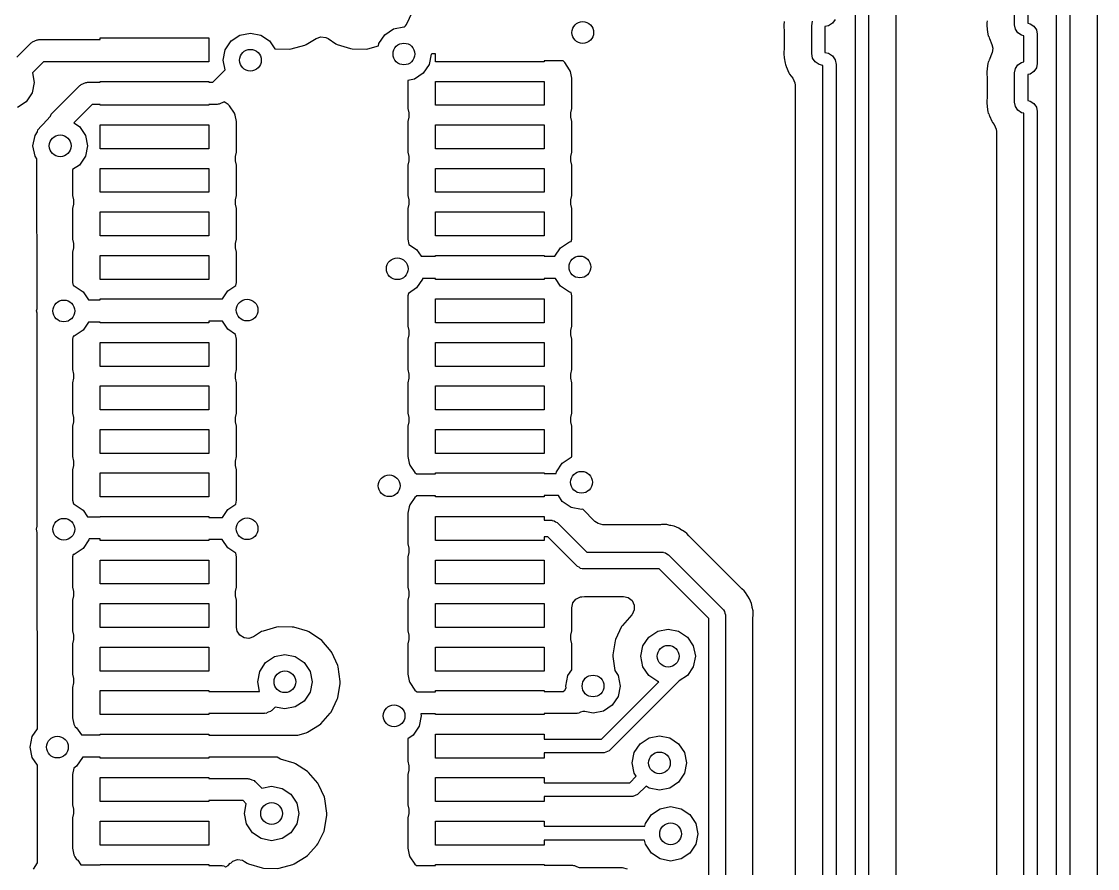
# Model space of a CAD drawing. Extents: x 0 to 4.25, y -4.33 to 0.
# Drawn here: x 0.2264 to 0.6155, y -2.5665 to -2.2601 of the extents above; entities that cross this region are included whole.
import ezdxf

# ---------------------------------------------------------------- set-up
doc = ezdxf.new("R2010")
doc.units = 0
doc.header["$MEASUREMENT"] = 0
doc.layers.add('BLACK', color=7, linetype='CONTINUOUS')

msp = doc.modelspace()

# ---------------------------------------------------------------- linework, layer by layer
at = {"layer": 'BLACK', "linetype": 'CONTINUOUS'}
for p, q in [((0.600745, -2.64173), (0.600745, -2.18119)), ((0.605555, -2.18019), (0.605555, -2.64074)), ((0.615535, -2.63495), (0.615535, -2.18091)), ((0.527949, -2.68333), (0.527949, -2.20643)), ((0.532759, -2.20543), (0.532759, -2.68233)), ((0.54274, -2.67654), (0.54274, -2.20615)), ((0.585567, -2.26126), (0.585567, -2.25065)), ((0.590377, -2.25122), (0.590377, -2.26069)), ((0.365567, -2.2611), (0.367799, -2.2565)), ((0.365258, -2.26156), (0.365567, -2.2611)), ((0.502236, -2.26018), (0.502047, -2.26125)), ((0.502263, -2.26), (0.502236, -2.26018)), ((0.512159, -2.26159), (0.512494, -2.2599)), ((0.519678, -2.2607), (0.518249, -2.26166)), ((0.520633, -2.25927), (0.519678, -2.2607)), ((0.575526, -2.26053), (0.575455, -2.26093)), ((0.575455, -2.26093), (0.575455, -2.2616)), ((0.575586, -2.25983), (0.575526, -2.26053)), ((0.590377, -2.26069), (0.591234, -2.26086)), ((0.591234, -2.26086), (0.592563, -2.26175)), ((0.302174, -2.2671), (0.305367, -2.26496)), ((0.305367, -2.26496), (0.309134, -2.26421)), ((0.309134, -2.26421), (0.3129, -2.26496)), ((0.3129, -2.26496), (0.316094, -2.2671)), ((0.355592, -2.26804), (0.357725, -2.26485)), ((0.357725, -2.26485), (0.360918, -2.26272)), ((0.360918, -2.26272), (0.364685, -2.26197)), ((0.364685, -2.26197), (0.36486, -2.262)), ((0.36486, -2.262), (0.365258, -2.26156)), ((0.502047, -2.26125), (0.502047, -2.26193)), ((0.502047, -2.26193), (0.502117, -2.26233)), ((0.502117, -2.26233), (0.502178, -2.26302)), ((0.502178, -2.26302), (0.502178, -2.27015)), ((0.512159, -2.27159), (0.512159, -2.26159)), ((0.518249, -2.26166), (0.516969, -2.26191)), ((0.516969, -2.26191), (0.516969, -2.27126)), ((0.575455, -2.2616), (0.575655, -2.26274)), ((0.575655, -2.26274), (0.575681, -2.26291)), ((0.575681, -2.26291), (0.575915, -2.26468)), ((0.575915, -2.26468), (0.576047, -2.26518)), ((0.585879, -2.26283), (0.585567, -2.26126)), ((0.586767, -2.26416), (0.585879, -2.26283)), ((0.588097, -2.26505), (0.586767, -2.26416)), ((0.592563, -2.26175), (0.593452, -2.26308)), ((0.593452, -2.26308), (0.593764, -2.26465)), ((0.593764, -2.26465), (0.593764, -2.27526)), ((0.224621, -2.27298), (0.229809, -2.26779)), ((0.229809, -2.26779), (0.230097, -2.26764)), ((0.230097, -2.26764), (0.230287, -2.26738)), ((0.230287, -2.26738), (0.231177, -2.26709)), ((0.231177, -2.26709), (0.232012, -2.26667)), ((0.232012, -2.26667), (0.232331, -2.26672)), ((0.232331, -2.26672), (0.232638, -2.26662)), ((0.232638, -2.26662), (0.254795, -2.26662)), ((0.254795, -2.26662), (0.254795, -2.26595)), ((0.254795, -2.26595), (0.294165, -2.26595)), ((0.294165, -2.26595), (0.294165, -2.27461)), ((0.300041, -2.27029), (0.302174, -2.2671)), ((0.316094, -2.2671), (0.317959, -2.26989)), ((0.323902, -2.26996), (0.328841, -2.26861)), ((0.328841, -2.26861), (0.329349, -2.26839)), ((0.329349, -2.26839), (0.332948, -2.26618)), ((0.332948, -2.26618), (0.334634, -2.26561)), ((0.334634, -2.26561), (0.336401, -2.26583)), ((0.336401, -2.26583), (0.337257, -2.26626)), ((0.337257, -2.26626), (0.339988, -2.26808)), ((0.339988, -2.26808), (0.340488, -2.26832)), ((0.340488, -2.26832), (0.345374, -2.26984)), ((0.351587, -2.26996), (0.355419, -2.26891)), ((0.355419, -2.26891), (0.355592, -2.26804)), ((0.576047, -2.26518), (0.576112, -2.26533)), ((0.576112, -2.26533), (0.576108, -2.26533)), ((0.576108, -2.26533), (0.57619, -2.26549)), ((0.57619, -2.26549), (0.576371, -2.26599)), ((0.576371, -2.26599), (0.576446, -2.26614)), ((0.576446, -2.26614), (0.577369, -2.26837)), ((0.577369, -2.26837), (0.577306, -2.2684)), ((0.577306, -2.2684), (0.577696, -2.26966)), ((0.588954, -2.26522), (0.588097, -2.26505)), ((0.588954, -2.27469), (0.588954, -2.26522)), ((0.299291, -2.27406), (0.300041, -2.27029)), ((0.317959, -2.26989), (0.318235, -2.26993)), ((0.318235, -2.26993), (0.323354, -2.27003)), ((0.323354, -2.27003), (0.323902, -2.26996)), ((0.345374, -2.26984), (0.34592, -2.26993)), ((0.34592, -2.26993), (0.351039, -2.27003)), ((0.351039, -2.27003), (0.351587, -2.26996)), ((0.374524, -2.27183), (0.373778, -2.27558)), ((0.374882, -2.27176), (0.374524, -2.27183)), ((0.375264, -2.27172), (0.374882, -2.27176)), ((0.376054, -2.27172), (0.375264, -2.27172)), ((0.376054, -2.27461), (0.376054, -2.27172)), ((0.502117, -2.27085), (0.502047, -2.27125)), ((0.502047, -2.27125), (0.502047, -2.27193)), ((0.502047, -2.27193), (0.502236, -2.273)), ((0.502178, -2.27015), (0.502117, -2.27085)), ((0.512494, -2.27327), (0.512159, -2.27159)), ((0.516969, -2.27126), (0.518249, -2.27152)), ((0.518249, -2.27152), (0.519678, -2.27247)), ((0.519678, -2.27247), (0.520633, -2.2739)), ((0.577369, -2.27155), (0.576446, -2.27378)), ((0.577431, -2.27142), (0.577369, -2.27155)), ((0.577696, -2.26966), (0.577431, -2.27142)), ((0.234295, -2.27462), (0.230278, -2.27863)), ((0.274144, -2.27462), (0.234295, -2.27462)), ((0.274158, -2.27461), (0.274144, -2.27462)), ((0.294165, -2.27461), (0.274158, -2.27461)), ((0.299986, -2.27755), (0.299291, -2.27406)), ((0.373778, -2.27558), (0.371645, -2.27877)), ((0.415424, -2.27461), (0.376054, -2.27461)), ((0.422253, -2.27426), (0.415424, -2.27426)), ((0.415424, -2.27426), (0.415424, -2.27461)), ((0.422299, -2.27429), (0.422253, -2.27426)), ((0.422834, -2.27483), (0.422299, -2.27429)), ((0.424611, -2.27749), (0.422834, -2.27483)), ((0.502236, -2.273), (0.502263, -2.27317)), ((0.502263, -2.27317), (0.502515, -2.27509)), ((0.502515, -2.27509), (0.502647, -2.27558)), ((0.502647, -2.27558), (0.50266, -2.27561)), ((0.50266, -2.27561), (0.502817, -2.27591)), ((0.502817, -2.27591), (0.502931, -2.27622)), ((0.502931, -2.27622), (0.502939, -2.27628)), ((0.502939, -2.27628), (0.5039, -2.2786)), ((0.513449, -2.2747), (0.512494, -2.27327)), ((0.514878, -2.27566), (0.513449, -2.2747)), ((0.516159, -2.27591), (0.514878, -2.27566)), ((0.516159, -2.68821), (0.516159, -2.27591)), ((0.520633, -2.2739), (0.520969, -2.27559)), ((0.520969, -2.27559), (0.520969, -2.68721)), ((0.575915, -2.27523), (0.575681, -2.27701)), ((0.576047, -2.27474), (0.575915, -2.27523)), ((0.576112, -2.27458), (0.576047, -2.27474)), ((0.57619, -2.27443), (0.576093, -2.27457)), ((0.576093, -2.27457), (0.576112, -2.27458)), ((0.576371, -2.27393), (0.57619, -2.27443)), ((0.576446, -2.27378), (0.576371, -2.27393)), ((0.585879, -2.27708), (0.586767, -2.27575)), ((0.586767, -2.27575), (0.588097, -2.27486)), ((0.588097, -2.27486), (0.588954, -2.27469)), ((0.593764, -2.27526), (0.593452, -2.27683)), ((0.230278, -2.27863), (0.230972, -2.28213)), ((0.295501, -2.28203), (0.299986, -2.27755)), ((0.371645, -2.27877), (0.368452, -2.2809)), ((0.424901, -2.27818), (0.424611, -2.27749)), ((0.425367, -2.28053), (0.424901, -2.27818)), ((0.425405, -2.28091), (0.425367, -2.28053)), ((0.5039, -2.2786), (0.504154, -2.27905)), ((0.504154, -2.27905), (0.505352, -2.28061)), ((0.575655, -2.27718), (0.575455, -2.27831)), ((0.575455, -2.27831), (0.575455, -2.27899)), ((0.575455, -2.27899), (0.575526, -2.27939)), ((0.575526, -2.27939), (0.575586, -2.28008)), ((0.575586, -2.28008), (0.575586, -2.28783)), ((0.575681, -2.27701), (0.575655, -2.27718)), ((0.585567, -2.27865), (0.585879, -2.27708)), ((0.585567, -2.28926), (0.585567, -2.27865)), ((0.591234, -2.27905), (0.590377, -2.27922)), ((0.590377, -2.27922), (0.590377, -2.28869)), ((0.592563, -2.27816), (0.591234, -2.27905)), ((0.593452, -2.27683), (0.592563, -2.27816)), ((0.230972, -2.28213), (0.230223, -2.28589)), ((0.237518, -2.29311), (0.247422, -2.2832)), ((0.247422, -2.2832), (0.24771, -2.28306)), ((0.24771, -2.28306), (0.247899, -2.28279)), ((0.247899, -2.28279), (0.24879, -2.28251)), ((0.24879, -2.28251), (0.249625, -2.28208)), ((0.249625, -2.28208), (0.249943, -2.28213)), ((0.249943, -2.28213), (0.25025, -2.28203)), ((0.25025, -2.28203), (0.254795, -2.28203)), ((0.254795, -2.28203), (0.254795, -2.2817)), ((0.254795, -2.2817), (0.294165, -2.2817)), ((0.294165, -2.2817), (0.294165, -2.28203)), ((0.294165, -2.28203), (0.295501, -2.28203)), ((0.368452, -2.2809), (0.366074, -2.28138)), ((0.366074, -2.28138), (0.366074, -2.29115)), ((0.376054, -2.29036), (0.376054, -2.2817)), ((0.376054, -2.2817), (0.415424, -2.2817)), ((0.415424, -2.2817), (0.415424, -2.29036)), ((0.425405, -2.29115), (0.425405, -2.28091)), ((0.505352, -2.28061), (0.506094, -2.28222)), ((0.506094, -2.28222), (0.506178, -2.28304)), ((0.506178, -2.28304), (0.506178, -2.68749)), ((0.230223, -2.28589), (0.22809, -2.28909)), ((0.575586, -2.28783), (0.575526, -2.28853)), ((0.22809, -2.28909), (0.224896, -2.29122)), ((0.251907, -2.29003), (0.245239, -2.2967)), ((0.254795, -2.29003), (0.251907, -2.29003)), ((0.254795, -2.29036), (0.254795, -2.29003)), ((0.294165, -2.29036), (0.254795, -2.29036)), ((0.297158, -2.29003), (0.294165, -2.29003)), ((0.294165, -2.29003), (0.294165, -2.29036)), ((0.297465, -2.28993), (0.297158, -2.29003)), ((0.297784, -2.28998), (0.297465, -2.28993)), ((0.298618, -2.28956), (0.297784, -2.28998)), ((0.299509, -2.28927), (0.298618, -2.28956)), ((0.299694, -2.28901), (0.299509, -2.28927)), ((0.300019, -2.28936), (0.299694, -2.28901)), ((0.301039, -2.29004), (0.300019, -2.28936)), ((0.301575, -2.29057), (0.301039, -2.29004)), ((0.303351, -2.29323), (0.301575, -2.29057)), ((0.366074, -2.29115), (0.366112, -2.29153)), ((0.366112, -2.29153), (0.366428, -2.29312)), ((0.415424, -2.29036), (0.376054, -2.29036)), ((0.425051, -2.29312), (0.425367, -2.29153)), ((0.425367, -2.29153), (0.425405, -2.29115)), ((0.575526, -2.28853), (0.575455, -2.28893)), ((0.575455, -2.28893), (0.575455, -2.2896)), ((0.575455, -2.2896), (0.575655, -2.29074)), ((0.575655, -2.29074), (0.575681, -2.29091)), ((0.575681, -2.29091), (0.575915, -2.29268)), ((0.585879, -2.29083), (0.585567, -2.28926)), ((0.586767, -2.29216), (0.585879, -2.29083)), ((0.588097, -2.29305), (0.586767, -2.29216)), ((0.590377, -2.28869), (0.591234, -2.28886)), ((0.591234, -2.28886), (0.592563, -2.28975)), ((0.592563, -2.28975), (0.593452, -2.29108)), ((0.593452, -2.29108), (0.593764, -2.29265)), ((0.23411, -2.29733), (0.236893, -2.29425)), ((0.236893, -2.29425), (0.23711, -2.29358)), ((0.23711, -2.29358), (0.237371, -2.29339)), ((0.237371, -2.29339), (0.237518, -2.29311)), ((0.303641, -2.29393), (0.303351, -2.29323)), ((0.304107, -2.29628), (0.303641, -2.29393)), ((0.366428, -2.29469), (0.366112, -2.29628)), ((0.366428, -2.29312), (0.366428, -2.29469)), ((0.425051, -2.29469), (0.425051, -2.29312)), ((0.425367, -2.29628), (0.425051, -2.29469)), ((0.575915, -2.29268), (0.576047, -2.29318)), ((0.576047, -2.29318), (0.576112, -2.29333)), ((0.576112, -2.29333), (0.576108, -2.29333)), ((0.576108, -2.29333), (0.57619, -2.29349)), ((0.57619, -2.29349), (0.576371, -2.29399)), ((0.576371, -2.29399), (0.576446, -2.29414)), ((0.576446, -2.29414), (0.577269, -2.29613)), ((0.577269, -2.29613), (0.577524, -2.29657)), ((0.588954, -2.29322), (0.588097, -2.29305)), ((0.588954, -2.64662), (0.588954, -2.29322)), ((0.593764, -2.29265), (0.593764, -2.64562)), ((0.231253, -2.30127), (0.232157, -2.29992)), ((0.232157, -2.29992), (0.232303, -2.29928)), ((0.232303, -2.29928), (0.233412, -2.29788)), ((0.233412, -2.29788), (0.233593, -2.29776)), ((0.233593, -2.29776), (0.23411, -2.29733)), ((0.245239, -2.2967), (0.247306, -2.29808)), ((0.247306, -2.29808), (0.24944, -2.30127)), ((0.254795, -2.30611), (0.254795, -2.29745)), ((0.254795, -2.29745), (0.294165, -2.29745)), ((0.294165, -2.29745), (0.294165, -2.30611)), ((0.304145, -2.29666), (0.304107, -2.29628)), ((0.304145, -2.3069), (0.304145, -2.29666)), ((0.366112, -2.29628), (0.366074, -2.29666)), ((0.366074, -2.29666), (0.366074, -2.3069)), ((0.376054, -2.30611), (0.376054, -2.29745)), ((0.376054, -2.29745), (0.415424, -2.29745)), ((0.415424, -2.29745), (0.415424, -2.30611)), ((0.425405, -2.29666), (0.425367, -2.29628)), ((0.425405, -2.3069), (0.425405, -2.29666)), ((0.577524, -2.29657), (0.578147, -2.29738)), ((0.578147, -2.29738), (0.578889, -2.299)), ((0.578889, -2.299), (0.578974, -2.29982)), ((0.578974, -2.29982), (0.578974, -2.6459)), ((0.230504, -2.30504), (0.231253, -2.30127)), ((0.24944, -2.30127), (0.250189, -2.30504)), ((0.231253, -2.30881), (0.230504, -2.30504)), ((0.250189, -2.30504), (0.24944, -2.30881)), ((0.294165, -2.30611), (0.254795, -2.30611)), ((0.303791, -2.30887), (0.304107, -2.30728)), ((0.304107, -2.30728), (0.304145, -2.3069)), ((0.366074, -2.3069), (0.366112, -2.30728)), ((0.366112, -2.30728), (0.366428, -2.30887)), ((0.415424, -2.30611), (0.376054, -2.30611)), ((0.425051, -2.30887), (0.425367, -2.30728)), ((0.425367, -2.30728), (0.425405, -2.3069)), ((0.231916, -2.3098), (0.231253, -2.30881)), ((0.231962, -2.36403), (0.231916, -2.3098)), ((0.24944, -2.30881), (0.247306, -2.312)), ((0.303791, -2.31043), (0.303791, -2.30887)), ((0.304107, -2.31202), (0.303791, -2.31043)), ((0.366428, -2.31043), (0.366112, -2.31202)), ((0.366428, -2.30887), (0.366428, -2.31043)), ((0.425051, -2.31043), (0.425051, -2.30887)), ((0.425367, -2.31202), (0.425051, -2.31043)), ((0.247306, -2.312), (0.244814, -2.31366)), ((0.244814, -2.31366), (0.244814, -2.32265)), ((0.254795, -2.32186), (0.254795, -2.3132)), ((0.254795, -2.3132), (0.294165, -2.3132)), ((0.294165, -2.3132), (0.294165, -2.32186)), ((0.304145, -2.31241), (0.304107, -2.31202)), ((0.304145, -2.32265), (0.304145, -2.31241)), ((0.366112, -2.31202), (0.366074, -2.31241)), ((0.366074, -2.31241), (0.366074, -2.32265)), ((0.376054, -2.32186), (0.376054, -2.3132)), ((0.376054, -2.3132), (0.415424, -2.3132)), ((0.415424, -2.3132), (0.415424, -2.32186)), ((0.425405, -2.31241), (0.425367, -2.31202)), ((0.425405, -2.32265), (0.425405, -2.31241)), ((0.244814, -2.32265), (0.244852, -2.32303)), ((0.244852, -2.32303), (0.245168, -2.32462)), ((0.294165, -2.32186), (0.254795, -2.32186)), ((0.303791, -2.32462), (0.304107, -2.32303)), ((0.304107, -2.32303), (0.304145, -2.32265)), ((0.366074, -2.32265), (0.366112, -2.32303)), ((0.366112, -2.32303), (0.366428, -2.32462)), ((0.415424, -2.32186), (0.376054, -2.32186)), ((0.425051, -2.32462), (0.425367, -2.32303)), ((0.425367, -2.32303), (0.425405, -2.32265)), ((0.245168, -2.32618), (0.244852, -2.32777)), ((0.245168, -2.32462), (0.245168, -2.32618)), ((0.303791, -2.32618), (0.303791, -2.32462)), ((0.304107, -2.32777), (0.303791, -2.32618)), ((0.366428, -2.32618), (0.366112, -2.32777)), ((0.366428, -2.32462), (0.366428, -2.32618)), ((0.425051, -2.32618), (0.425051, -2.32462)), ((0.425367, -2.32777), (0.425051, -2.32618)), ((0.244852, -2.32777), (0.244814, -2.32815)), ((0.244814, -2.32815), (0.244814, -2.3384)), ((0.254795, -2.33761), (0.254795, -2.32894)), ((0.254795, -2.32894), (0.294165, -2.32894)), ((0.294165, -2.32894), (0.294165, -2.33761)), ((0.304145, -2.32815), (0.304107, -2.32777)), ((0.304145, -2.3384), (0.304145, -2.32815)), ((0.366112, -2.32777), (0.366074, -2.32815)), ((0.366074, -2.32815), (0.366074, -2.3384)), ((0.376054, -2.33761), (0.376054, -2.32894)), ((0.376054, -2.32894), (0.415424, -2.32894)), ((0.415424, -2.32894), (0.415424, -2.33761)), ((0.425405, -2.32815), (0.425367, -2.32777)), ((0.425405, -2.3384), (0.425405, -2.32815)), ((0.244814, -2.3384), (0.244852, -2.33878)), ((0.244852, -2.33878), (0.245168, -2.34037)), ((0.294165, -2.33761), (0.254795, -2.33761)), ((0.303791, -2.34037), (0.304107, -2.33878)), ((0.304107, -2.33878), (0.304145, -2.3384)), ((0.366074, -2.3384), (0.366112, -2.33878)), ((0.366112, -2.33878), (0.366495, -2.34071)), ((0.415424, -2.33761), (0.376054, -2.33761)), ((0.425192, -2.33966), (0.425367, -2.33878)), ((0.425367, -2.33878), (0.425405, -2.3384)), ((0.245168, -2.34193), (0.244852, -2.34352)), ((0.245168, -2.34037), (0.245168, -2.34193)), ((0.303791, -2.34193), (0.303791, -2.34037)), ((0.304107, -2.34352), (0.303791, -2.34193)), ((0.366495, -2.34071), (0.369235, -2.34254)), ((0.369235, -2.34254), (0.370881, -2.345)), ((0.4193, -2.345), (0.421359, -2.34192)), ((0.421359, -2.34192), (0.424552, -2.33978)), ((0.424552, -2.33978), (0.425192, -2.33966)), ((0.244852, -2.34352), (0.244814, -2.3439)), ((0.244814, -2.3439), (0.244814, -2.35414)), ((0.254795, -2.35335), (0.254795, -2.34469)), ((0.254795, -2.34469), (0.294165, -2.34469)), ((0.294165, -2.34469), (0.294165, -2.35335)), ((0.304145, -2.3439), (0.304107, -2.34352)), ((0.304145, -2.35414), (0.304145, -2.3439)), ((0.370881, -2.345), (0.376054, -2.345)), ((0.376054, -2.345), (0.376054, -2.34469)), ((0.376054, -2.34469), (0.415424, -2.34469)), ((0.415424, -2.34469), (0.415424, -2.345)), ((0.415424, -2.345), (0.4193, -2.345)), ((0.244814, -2.35414), (0.244852, -2.35453)), ((0.244852, -2.35453), (0.245072, -2.35563)), ((0.294165, -2.35335), (0.254795, -2.35335)), ((0.303904, -2.35555), (0.304107, -2.35453)), ((0.304107, -2.35453), (0.304145, -2.35414)), ((0.371369, -2.35326), (0.369235, -2.35646)), ((0.371421, -2.353), (0.371369, -2.35326)), ((0.376054, -2.353), (0.371421, -2.353)), ((0.376054, -2.35335), (0.376054, -2.353)), ((0.415424, -2.35335), (0.376054, -2.35335)), ((0.415424, -2.353), (0.415424, -2.35335)), ((0.419462, -2.353), (0.415424, -2.353)), ((0.421359, -2.35584), (0.419462, -2.353)), ((0.245072, -2.35563), (0.24542, -2.3557)), ((0.24542, -2.3557), (0.248613, -2.35784)), ((0.248613, -2.35784), (0.25059, -2.3608)), ((0.299007, -2.36046), (0.300985, -2.3575)), ((0.300985, -2.3575), (0.303904, -2.35555)), ((0.366278, -2.35843), (0.366112, -2.35927)), ((0.369235, -2.35646), (0.366278, -2.35843)), ((0.424552, -2.35797), (0.421359, -2.35584)), ((0.425132, -2.35809), (0.424552, -2.35797)), ((0.425367, -2.35927), (0.425132, -2.35809)), ((0.25059, -2.3608), (0.254795, -2.3608)), ((0.254795, -2.3608), (0.254795, -2.36044)), ((0.254795, -2.36044), (0.294165, -2.36044)), ((0.294165, -2.36044), (0.294165, -2.36046)), ((0.294165, -2.36046), (0.299007, -2.36046)), ((0.366112, -2.35927), (0.366074, -2.35965)), ((0.366074, -2.35965), (0.366074, -2.36989)), ((0.376054, -2.3691), (0.376054, -2.36044)), ((0.376054, -2.36044), (0.415424, -2.36044)), ((0.415424, -2.36044), (0.415424, -2.3691)), ((0.425405, -2.35965), (0.425367, -2.35927)), ((0.425405, -2.36989), (0.425405, -2.35965)), ((0.231811, -2.3648), (0.231962, -2.36403)), ((0.231964, -2.36556), (0.231811, -2.3648)), ((0.23203, -2.44269), (0.231964, -2.36556)), ((0.25059, -2.3688), (0.248613, -2.37175)), ((0.254795, -2.3688), (0.25059, -2.3688)), ((0.254795, -2.3691), (0.254795, -2.3688)), ((0.294165, -2.3691), (0.254795, -2.3691)), ((0.294165, -2.36846), (0.294165, -2.3691)), ((0.299007, -2.36846), (0.294165, -2.36846)), ((0.300985, -2.37142), (0.299007, -2.36846)), ((0.366074, -2.36989), (0.366112, -2.37027)), ((0.415424, -2.3691), (0.376054, -2.3691)), ((0.425367, -2.37027), (0.425405, -2.36989)), ((0.245062, -2.37396), (0.244852, -2.37502)), ((0.24542, -2.37389), (0.245062, -2.37396)), ((0.248613, -2.37175), (0.24542, -2.37389)), ((0.30376, -2.37327), (0.300985, -2.37142)), ((0.304107, -2.37502), (0.30376, -2.37327)), ((0.366112, -2.37027), (0.366428, -2.37186)), ((0.366428, -2.37343), (0.366112, -2.37502)), ((0.366428, -2.37186), (0.366428, -2.37343)), ((0.425051, -2.37186), (0.425367, -2.37027)), ((0.425051, -2.37343), (0.425051, -2.37186)), ((0.425367, -2.37502), (0.425051, -2.37343)), ((0.244852, -2.37502), (0.244814, -2.3754)), ((0.244814, -2.3754), (0.244814, -2.38564)), ((0.254795, -2.38485), (0.254795, -2.37619)), ((0.254795, -2.37619), (0.294165, -2.37619)), ((0.294165, -2.37619), (0.294165, -2.38485)), ((0.304145, -2.3754), (0.304107, -2.37502)), ((0.304145, -2.38564), (0.304145, -2.3754)), ((0.366112, -2.37502), (0.366074, -2.3754)), ((0.366074, -2.3754), (0.366074, -2.38564)), ((0.376054, -2.38485), (0.376054, -2.37619)), ((0.376054, -2.37619), (0.415424, -2.37619)), ((0.415424, -2.37619), (0.415424, -2.38485)), ((0.425405, -2.3754), (0.425367, -2.37502)), ((0.425405, -2.38564), (0.425405, -2.3754)), ((0.244814, -2.38564), (0.244852, -2.38602)), ((0.294165, -2.38485), (0.254795, -2.38485)), ((0.304107, -2.38602), (0.304145, -2.38564)), ((0.366074, -2.38564), (0.366112, -2.38602)), ((0.415424, -2.38485), (0.376054, -2.38485)), ((0.425367, -2.38602), (0.425405, -2.38564)), ((0.244852, -2.38602), (0.245168, -2.38761)), ((0.245168, -2.38917), (0.244852, -2.39076)), ((0.245168, -2.38761), (0.245168, -2.38917)), ((0.303791, -2.38761), (0.304107, -2.38602)), ((0.303791, -2.38917), (0.303791, -2.38761)), ((0.304107, -2.39076), (0.303791, -2.38917)), ((0.366112, -2.38602), (0.366428, -2.38761)), ((0.366428, -2.38917), (0.366112, -2.39076)), ((0.366428, -2.38761), (0.366428, -2.38917)), ((0.425051, -2.38761), (0.425367, -2.38602)), ((0.425051, -2.38917), (0.425051, -2.38761)), ((0.425367, -2.39076), (0.425051, -2.38917)), ((0.244852, -2.39076), (0.244814, -2.39115)), ((0.244814, -2.39115), (0.244814, -2.40139)), ((0.254795, -2.4006), (0.254795, -2.39194)), ((0.254795, -2.39194), (0.294165, -2.39194)), ((0.294165, -2.39194), (0.294165, -2.4006)), ((0.304145, -2.39115), (0.304107, -2.39076)), ((0.304145, -2.40139), (0.304145, -2.39115)), ((0.366112, -2.39076), (0.366074, -2.39115)), ((0.366074, -2.39115), (0.366074, -2.40139)), ((0.376054, -2.4006), (0.376054, -2.39194)), ((0.376054, -2.39194), (0.415424, -2.39194)), ((0.415424, -2.39194), (0.415424, -2.4006)), ((0.425405, -2.39115), (0.425367, -2.39076)), ((0.425405, -2.40139), (0.425405, -2.39115)), ((0.294165, -2.4006), (0.254795, -2.4006)), ((0.415424, -2.4006), (0.376054, -2.4006)), ((0.244814, -2.40139), (0.244852, -2.40177)), ((0.244852, -2.40177), (0.245168, -2.40336)), ((0.245168, -2.40492), (0.244852, -2.40651)), ((0.245168, -2.40336), (0.245168, -2.40492)), ((0.303791, -2.40336), (0.304107, -2.40177)), ((0.303791, -2.40492), (0.303791, -2.40336)), ((0.304107, -2.40651), (0.303791, -2.40492)), ((0.304107, -2.40177), (0.304145, -2.40139)), ((0.366074, -2.40139), (0.366112, -2.40177)), ((0.366112, -2.40177), (0.366428, -2.40336)), ((0.366428, -2.40492), (0.366112, -2.40651)), ((0.366428, -2.40336), (0.366428, -2.40492)), ((0.425051, -2.40336), (0.425367, -2.40177)), ((0.425051, -2.40492), (0.425051, -2.40336)), ((0.425367, -2.40651), (0.425051, -2.40492)), ((0.425367, -2.40177), (0.425405, -2.40139)), ((0.244852, -2.40651), (0.244814, -2.40689)), ((0.244814, -2.40689), (0.244814, -2.41714)), ((0.254795, -2.41635), (0.254795, -2.40768)), ((0.254795, -2.40768), (0.294165, -2.40768)), ((0.294165, -2.40768), (0.294165, -2.41635)), ((0.304145, -2.40689), (0.304107, -2.40651)), ((0.304145, -2.41714), (0.304145, -2.40689)), ((0.366112, -2.40651), (0.366074, -2.40689)), ((0.366074, -2.40689), (0.366074, -2.41714)), ((0.376054, -2.41635), (0.376054, -2.40768)), ((0.376054, -2.40768), (0.415424, -2.40768)), ((0.415424, -2.40768), (0.415424, -2.41635)), ((0.425405, -2.40689), (0.425367, -2.40651)), ((0.425405, -2.41714), (0.425405, -2.40689)), ((0.294165, -2.41635), (0.254795, -2.41635)), ((0.415424, -2.41635), (0.376054, -2.41635)), ((0.244814, -2.41714), (0.244852, -2.41752)), ((0.244852, -2.41752), (0.245168, -2.41911)), ((0.245168, -2.42067), (0.244852, -2.42226)), ((0.245168, -2.41911), (0.245168, -2.42067)), ((0.303791, -2.41911), (0.304107, -2.41752)), ((0.303791, -2.42067), (0.303791, -2.41911)), ((0.304107, -2.42226), (0.303791, -2.42067)), ((0.304107, -2.41752), (0.304145, -2.41714)), ((0.366074, -2.41714), (0.366112, -2.41752)), ((0.366112, -2.41752), (0.366578, -2.41986)), ((0.366578, -2.41986), (0.366868, -2.42056)), ((0.366868, -2.42056), (0.368644, -2.42322)), ((0.419812, -2.42303), (0.421946, -2.41984)), ((0.421946, -2.41984), (0.425139, -2.4177)), ((0.425139, -2.4177), (0.425339, -2.41766)), ((0.425339, -2.41766), (0.425367, -2.41752)), ((0.425367, -2.41752), (0.425405, -2.41714)), ((0.244852, -2.42226), (0.244814, -2.42264)), ((0.244814, -2.42264), (0.244814, -2.43288)), ((0.254795, -2.43209), (0.254795, -2.42343)), ((0.254795, -2.42343), (0.294165, -2.42343)), ((0.294165, -2.42343), (0.294165, -2.43209)), ((0.304145, -2.42264), (0.304107, -2.42226)), ((0.304145, -2.43288), (0.304145, -2.42264)), ((0.368644, -2.42322), (0.369164, -2.42374)), ((0.369164, -2.42374), (0.376054, -2.42374)), ((0.376054, -2.42374), (0.376054, -2.42343)), ((0.376054, -2.42343), (0.415424, -2.42343)), ((0.415424, -2.42343), (0.415424, -2.42363)), ((0.415424, -2.42363), (0.419692, -2.42363)), ((0.419692, -2.42363), (0.419812, -2.42303)), ((0.294165, -2.43209), (0.254795, -2.43209)), ((0.368644, -2.43231), (0.366868, -2.43497)), ((0.36918, -2.43177), (0.368644, -2.43231)), ((0.369226, -2.43174), (0.36918, -2.43177)), ((0.376054, -2.43174), (0.369226, -2.43174)), ((0.376054, -2.43209), (0.376054, -2.43174)), ((0.415424, -2.43209), (0.376054, -2.43209)), ((0.420526, -2.43163), (0.415424, -2.43163)), ((0.415424, -2.43163), (0.415424, -2.43209)), ((0.421946, -2.43376), (0.420526, -2.43163)), ((0.244814, -2.43288), (0.244852, -2.43327)), ((0.244852, -2.43327), (0.245126, -2.43464)), ((0.245126, -2.43464), (0.24542, -2.4347)), ((0.24542, -2.4347), (0.248613, -2.43684)), ((0.300985, -2.43663), (0.303814, -2.43474)), ((0.303814, -2.43474), (0.304107, -2.43327)), ((0.304107, -2.43327), (0.304145, -2.43288)), ((0.366578, -2.43567), (0.366112, -2.43801)), ((0.366868, -2.43497), (0.366578, -2.43567)), ((0.425139, -2.43589), (0.421946, -2.43376)), ((0.428905, -2.43664), (0.425139, -2.43589)), ((0.248613, -2.43684), (0.250222, -2.43924)), ((0.250222, -2.43924), (0.254795, -2.43924)), ((0.254795, -2.43924), (0.254795, -2.43918)), ((0.254795, -2.43918), (0.294165, -2.43918)), ((0.294165, -2.43918), (0.294165, -2.43949)), ((0.294165, -2.43949), (0.299076, -2.43949)), ((0.299076, -2.43949), (0.300985, -2.43663)), ((0.366112, -2.43801), (0.366074, -2.43839)), ((0.366074, -2.43839), (0.366074, -2.44863)), ((0.376054, -2.44784), (0.376054, -2.43918)), ((0.376054, -2.43918), (0.415424, -2.43918)), ((0.415424, -2.43918), (0.415424, -2.44051)), ((0.429361, -2.43655), (0.428905, -2.43664)), ((0.433781, -2.44097), (0.429361, -2.43655)), ((0.231811, -2.4438), (0.23203, -2.44269)), ((0.232031, -2.44491), (0.231811, -2.4438)), ((0.415424, -2.44051), (0.417969, -2.44051)), ((0.417969, -2.44051), (0.418152, -2.44054)), ((0.418152, -2.44054), (0.41823, -2.44052)), ((0.41823, -2.44052), (0.41835, -2.44058)), ((0.41835, -2.44058), (0.418995, -2.44069)), ((0.418995, -2.44069), (0.419496, -2.44111)), ((0.419496, -2.44111), (0.42009, -2.44139)), ((0.42009, -2.44139), (0.430818, -2.45212)), ((0.434873, -2.44174), (0.433781, -2.44097)), ((0.436609, -2.44214), (0.434873, -2.44174)), ((0.457526, -2.44214), (0.436609, -2.44214)), ((0.457875, -2.44212), (0.457526, -2.44214)), ((0.459075, -2.44202), (0.457875, -2.44212)), ((0.459748, -2.44208), (0.459075, -2.44202)), ((0.460911, -2.44239), (0.459748, -2.44208)), ((0.461251, -2.44246), (0.460911, -2.44239)), ((0.462438, -2.44267), (0.461251, -2.44246)), ((0.463294, -2.44298), (0.462438, -2.44267)), ((0.464119, -2.44337), (0.463294, -2.44298)), ((0.465106, -2.44406), (0.464119, -2.44337)), ((0.4654, -2.44425), (0.465106, -2.44406)), ((0.232092, -2.51606), (0.232031, -2.44491)), ((0.250746, -2.44756), (0.248613, -2.45076)), ((0.25081, -2.44724), (0.250746, -2.44756)), ((0.254795, -2.44724), (0.25081, -2.44724)), ((0.254795, -2.44784), (0.254795, -2.44724)), ((0.294165, -2.44784), (0.254795, -2.44784)), ((0.298939, -2.44749), (0.294165, -2.44749)), ((0.294165, -2.44749), (0.294165, -2.44784)), ((0.300985, -2.45055), (0.298939, -2.44749)), ((0.415424, -2.44784), (0.376054, -2.44784)), ((0.416726, -2.44651), (0.415424, -2.44651)), ((0.415424, -2.44651), (0.415424, -2.44784)), ((0.427454, -2.45724), (0.416726, -2.44651)), ((0.466443, -2.44485), (0.4654, -2.44425)), ((0.46696, -2.44528), (0.466443, -2.44485)), ((0.467735, -2.44621), (0.46696, -2.44528)), ((0.467971, -2.44646), (0.467735, -2.44621)), ((0.486607, -2.4651), (0.467971, -2.44646)), ((0.248613, -2.45076), (0.24542, -2.45289)), ((0.30385, -2.45247), (0.300985, -2.45055)), ((0.366074, -2.44863), (0.366112, -2.44901)), ((0.366112, -2.44901), (0.366428, -2.4506)), ((0.366428, -2.4506), (0.366428, -2.45217)), ((0.244852, -2.45376), (0.244814, -2.45414)), ((0.244814, -2.45414), (0.244814, -2.46438)), ((0.245008, -2.45297), (0.244852, -2.45376)), ((0.24542, -2.45289), (0.245008, -2.45297)), ((0.254795, -2.46359), (0.254795, -2.45493)), ((0.254795, -2.45493), (0.294165, -2.45493)), ((0.294165, -2.45493), (0.294165, -2.46359)), ((0.304107, -2.45376), (0.30385, -2.45247)), ((0.304145, -2.45414), (0.304107, -2.45376)), ((0.304145, -2.46438), (0.304145, -2.45414)), ((0.366112, -2.45376), (0.366074, -2.45414)), ((0.366074, -2.45414), (0.366074, -2.46438)), ((0.366428, -2.45217), (0.366112, -2.45376)), ((0.376054, -2.46359), (0.376054, -2.45493)), ((0.376054, -2.45493), (0.415424, -2.45493)), ((0.415424, -2.45493), (0.415424, -2.46359)), ((0.430818, -2.45212), (0.458268, -2.45212)), ((0.458268, -2.45212), (0.458451, -2.45215)), ((0.458451, -2.45215), (0.458529, -2.45213)), ((0.458529, -2.45213), (0.458649, -2.45219)), ((0.458649, -2.45219), (0.459294, -2.4523)), ((0.459294, -2.4523), (0.459795, -2.45272)), ((0.459795, -2.45272), (0.460389, -2.453)), ((0.460389, -2.453), (0.480074, -2.47268)), ((0.428048, -2.45752), (0.427454, -2.45724)), ((0.428549, -2.45794), (0.428048, -2.45752)), ((0.429194, -2.45805), (0.428549, -2.45794)), ((0.429314, -2.45811), (0.429194, -2.45805)), ((0.429392, -2.45809), (0.429314, -2.45811)), ((0.429575, -2.45812), (0.429392, -2.45809)), ((0.457025, -2.45812), (0.429575, -2.45812)), ((0.474953, -2.47605), (0.457025, -2.45812)), ((0.244814, -2.46438), (0.244852, -2.46476)), ((0.244852, -2.46476), (0.245168, -2.46635)), ((0.245168, -2.46635), (0.245168, -2.46791)), ((0.294165, -2.46359), (0.254795, -2.46359)), ((0.303791, -2.46635), (0.304107, -2.46476)), ((0.303791, -2.46791), (0.303791, -2.46635)), ((0.304107, -2.46476), (0.304145, -2.46438)), ((0.366074, -2.46438), (0.366112, -2.46476)), ((0.366112, -2.46476), (0.366428, -2.46635)), ((0.366428, -2.46635), (0.366428, -2.46791)), ((0.415424, -2.46359), (0.376054, -2.46359)), ((0.486864, -2.46534), (0.486607, -2.4651)), ((0.487787, -2.46611), (0.486864, -2.46534)), ((0.488221, -2.46663), (0.487787, -2.46611)), ((0.488823, -2.46767), (0.488221, -2.46663)), ((0.244852, -2.4695), (0.244814, -2.46989)), ((0.244814, -2.46989), (0.244814, -2.48013)), ((0.245168, -2.46791), (0.244852, -2.4695)), ((0.254795, -2.47934), (0.254795, -2.47068)), ((0.254795, -2.47068), (0.294165, -2.47068)), ((0.294165, -2.47068), (0.294165, -2.47934)), ((0.304107, -2.4695), (0.303791, -2.46791)), ((0.304145, -2.46989), (0.304107, -2.4695)), ((0.304145, -2.4793), (0.304145, -2.46989)), ((0.366112, -2.4695), (0.366074, -2.46989)), ((0.366074, -2.46989), (0.366074, -2.48013)), ((0.366428, -2.46791), (0.366112, -2.4695)), ((0.376054, -2.47934), (0.376054, -2.47068)), ((0.376054, -2.47068), (0.415424, -2.47068)), ((0.415424, -2.47068), (0.415424, -2.47934)), ((0.425405, -2.47218), (0.425801, -2.47044)), ((0.425801, -2.47044), (0.426911, -2.46905)), ((0.426911, -2.46905), (0.428515, -2.46828)), ((0.428515, -2.46828), (0.429056, -2.46819)), ((0.429056, -2.46819), (0.429968, -2.46811)), ((0.429968, -2.46811), (0.430317, -2.4681)), ((0.430317, -2.4681), (0.444052, -2.4681)), ((0.444052, -2.4681), (0.445788, -2.46849)), ((0.445788, -2.46849), (0.447179, -2.4696)), ((0.447179, -2.4696), (0.447952, -2.47121)), ((0.447952, -2.47121), (0.447952, -2.47299)), ((0.489011, -2.46796), (0.488823, -2.46767)), ((0.489702, -2.46895), (0.489011, -2.46796)), ((0.490086, -2.46978), (0.489702, -2.46895)), ((0.490398, -2.47063), (0.490086, -2.46978)), ((0.490607, -2.47182), (0.490398, -2.47063)), ((0.425405, -2.48013), (0.425405, -2.47218)), ((0.44705, -2.47475), (0.443683, -2.47856)), ((0.447179, -2.47459), (0.44705, -2.47475)), ((0.447952, -2.47299), (0.447179, -2.47459)), ((0.480074, -2.47268), (0.480181, -2.47283)), ((0.480181, -2.47283), (0.480251, -2.47287)), ((0.480251, -2.47287), (0.480296, -2.473)), ((0.480296, -2.473), (0.480672, -2.47354)), ((0.480672, -2.47354), (0.480729, -2.47419)), ((0.480729, -2.47419), (0.480953, -2.4748)), ((0.480953, -2.4748), (0.480953, -2.88031)), ((0.490683, -2.47216), (0.490607, -2.47182)), ((0.490994, -2.47332), (0.490683, -2.47216)), ((0.490933, -2.47554), (0.490948, -2.4752)), ((0.490948, -2.4752), (0.491053, -2.474)), ((0.491053, -2.474), (0.490994, -2.47332)), ((0.443379, -2.47902), (0.441203, -2.48366)), ((0.443683, -2.47856), (0.443379, -2.47902)), ((0.474953, -2.87907), (0.474953, -2.47605)), ((0.490933, -2.87957), (0.490933, -2.47554)), ((0.244814, -2.48013), (0.244852, -2.48051)), ((0.244852, -2.48051), (0.245168, -2.4821)), ((0.245168, -2.4821), (0.245168, -2.48366)), ((0.294165, -2.47934), (0.254795, -2.47934)), ((0.304372, -2.48063), (0.304145, -2.4793)), ((0.305322, -2.48214), (0.304372, -2.48063)), ((0.306831, -2.48308), (0.305322, -2.48214)), ((0.310279, -2.48269), (0.3086, -2.48328)), ((0.313201, -2.48084), (0.310279, -2.48269)), ((0.313705, -2.48062), (0.313201, -2.48084)), ((0.318628, -2.47921), (0.313705, -2.48062)), ((0.319176, -2.47914), (0.318628, -2.47921)), ((0.324295, -2.47917), (0.319176, -2.47914)), ((0.324842, -2.47925), (0.324295, -2.47917)), ((0.329747, -2.48072), (0.324842, -2.47925)), ((0.330249, -2.48095), (0.329747, -2.48072)), ((0.334545, -2.48373), (0.330249, -2.48095)), ((0.366074, -2.48013), (0.366112, -2.48051)), ((0.366112, -2.48051), (0.366428, -2.4821)), ((0.366428, -2.4821), (0.366428, -2.48366)), ((0.415424, -2.47934), (0.376054, -2.47934)), ((0.425051, -2.4821), (0.425367, -2.48051)), ((0.425051, -2.48366), (0.425051, -2.4821)), ((0.425367, -2.48051), (0.425405, -2.48013)), ((0.451143, -2.486), (0.453276, -2.4828)), ((0.453276, -2.4828), (0.45647, -2.48067)), ((0.45647, -2.48067), (0.460236, -2.47992)), ((0.460236, -2.47992), (0.464003, -2.48067)), ((0.464003, -2.48067), (0.467196, -2.4828)), ((0.467196, -2.4828), (0.46933, -2.486)), ((0.244852, -2.48525), (0.244814, -2.48563)), ((0.244814, -2.48563), (0.244814, -2.49588)), ((0.245168, -2.48366), (0.244852, -2.48525)), ((0.254795, -2.49509), (0.254795, -2.48642)), ((0.254795, -2.48642), (0.294165, -2.48642)), ((0.294165, -2.48642), (0.294165, -2.49509)), ((0.3086, -2.48328), (0.306831, -2.48308)), ((0.334962, -2.4841), (0.334545, -2.48373)), ((0.338303, -2.48797), (0.334962, -2.4841)), ((0.366112, -2.48525), (0.366074, -2.48563)), ((0.366074, -2.48563), (0.366074, -2.49588)), ((0.366428, -2.48366), (0.366112, -2.48525)), ((0.376054, -2.49509), (0.376054, -2.48642)), ((0.376054, -2.48642), (0.415424, -2.48642)), ((0.415424, -2.48642), (0.415424, -2.49509)), ((0.425367, -2.48525), (0.425051, -2.48366)), ((0.425405, -2.48563), (0.425367, -2.48525)), ((0.425405, -2.49461), (0.425405, -2.48563)), ((0.441042, -2.48418), (0.440254, -2.48924)), ((0.441203, -2.48366), (0.441042, -2.48418)), ((0.450394, -2.48976), (0.451143, -2.486)), ((0.46933, -2.486), (0.470079, -2.48976)), ((0.314654, -2.49202), (0.317848, -2.48988)), ((0.317848, -2.48988), (0.321614, -2.48913)), ((0.321614, -2.48913), (0.325381, -2.48988)), ((0.325381, -2.48988), (0.328574, -2.49202)), ((0.338601, -2.48844), (0.338303, -2.48797)), ((0.34072, -2.4931), (0.338601, -2.48844)), ((0.440254, -2.48924), (0.440247, -2.4898)), ((0.440247, -2.4898), (0.440911, -2.49487)), ((0.451143, -2.49353), (0.450394, -2.48976)), ((0.470079, -2.48976), (0.46933, -2.49353)), ((0.312521, -2.49521), (0.314654, -2.49202)), ((0.328574, -2.49202), (0.330707, -2.49521)), ((0.340875, -2.49363), (0.34072, -2.4931)), ((0.34162, -2.49883), (0.340875, -2.49363)), ((0.423978, -2.49675), (0.425405, -2.49461)), ((0.453276, -2.49672), (0.451143, -2.49353)), ((0.46933, -2.49353), (0.467196, -2.49672)), ((0.244814, -2.49588), (0.244852, -2.49626)), ((0.244852, -2.49626), (0.245168, -2.49785)), ((0.245168, -2.49785), (0.245168, -2.49941)), ((0.294165, -2.49509), (0.254795, -2.49509)), ((0.311772, -2.49898), (0.312521, -2.49521)), ((0.330707, -2.49521), (0.331457, -2.49898)), ((0.366074, -2.49588), (0.366112, -2.49626)), ((0.366112, -2.49626), (0.366578, -2.4986)), ((0.415424, -2.49509), (0.376054, -2.49509)), ((0.423228, -2.50051), (0.423978, -2.49675)), ((0.440911, -2.49487), (0.442164, -2.49675)), ((0.442164, -2.49675), (0.442913, -2.50051)), ((0.45647, -2.49886), (0.453276, -2.49672)), ((0.467196, -2.49672), (0.464259, -2.49869)), ((0.244852, -2.501), (0.244814, -2.50138)), ((0.244814, -2.50138), (0.244814, -2.51162)), ((0.245168, -2.49941), (0.244852, -2.501)), ((0.254795, -2.51083), (0.254795, -2.50217)), ((0.254795, -2.50217), (0.294165, -2.50217)), ((0.294165, -2.50217), (0.294165, -2.5025)), ((0.312466, -2.50247), (0.311772, -2.49898)), ((0.331457, -2.49898), (0.330707, -2.50274)), ((0.340739, -2.50479), (0.34161, -2.49961)), ((0.34161, -2.49961), (0.341637, -2.49931)), ((0.341639, -2.49913), (0.34162, -2.49883)), ((0.341637, -2.49931), (0.341639, -2.49913)), ((0.366578, -2.4986), (0.366868, -2.4993)), ((0.366868, -2.4993), (0.368644, -2.50196)), ((0.368644, -2.50196), (0.36918, -2.5025)), ((0.376054, -2.50263), (0.376054, -2.50217)), ((0.376054, -2.50217), (0.415424, -2.50217)), ((0.415424, -2.50217), (0.415424, -2.5025)), ((0.422291, -2.5025), (0.422834, -2.50196)), ((0.422834, -2.50196), (0.42336, -2.50117)), ((0.42336, -2.50117), (0.423228, -2.50051)), ((0.436122, -2.51975), (0.456926, -2.49895)), ((0.464259, -2.49869), (0.438926, -2.52402)), ((0.442913, -2.50051), (0.442164, -2.50428)), ((0.456926, -2.49895), (0.45647, -2.49886)), ((0.294165, -2.5025), (0.31243, -2.5025)), ((0.31243, -2.5025), (0.312466, -2.50247)), ((0.328574, -2.50594), (0.325381, -2.50807)), ((0.330707, -2.50274), (0.328574, -2.50594)), ((0.338339, -2.50992), (0.340571, -2.50532)), ((0.340571, -2.50532), (0.340739, -2.50479)), ((0.36918, -2.5025), (0.369381, -2.50263)), ((0.369381, -2.50263), (0.376054, -2.50263)), ((0.415424, -2.5025), (0.422291, -2.5025)), ((0.442164, -2.50428), (0.440031, -2.50747)), ((0.315547, -2.51003), (0.314712, -2.51045)), ((0.316438, -2.50974), (0.315547, -2.51003)), ((0.316628, -2.50948), (0.316438, -2.50974)), ((0.316915, -2.50933), (0.316628, -2.50948)), ((0.318123, -2.50812), (0.316915, -2.50933)), ((0.321614, -2.50882), (0.318123, -2.50812)), ((0.325381, -2.50807), (0.321614, -2.50882)), ((0.33803, -2.51038), (0.338339, -2.50992)), ((0.42854, -2.51003), (0.427705, -2.51045)), ((0.429333, -2.50977), (0.42854, -2.51003)), ((0.430139, -2.50977), (0.429333, -2.50977)), ((0.433071, -2.51035), (0.430139, -2.50977)), ((0.436837, -2.50961), (0.433071, -2.51035)), ((0.440031, -2.50747), (0.436837, -2.50961)), ((0.244814, -2.51162), (0.244852, -2.51201)), ((0.244852, -2.51201), (0.245318, -2.51435)), ((0.294165, -2.51083), (0.254795, -2.51083)), ((0.314087, -2.5105), (0.294165, -2.5105)), ((0.294165, -2.5105), (0.294165, -2.51083)), ((0.314394, -2.5104), (0.314087, -2.5105)), ((0.314712, -2.51045), (0.314394, -2.5104)), ((0.334594, -2.51418), (0.33803, -2.51038)), ((0.370937, -2.51131), (0.370187, -2.51507)), ((0.376054, -2.51063), (0.370802, -2.51063)), ((0.370802, -2.51063), (0.370937, -2.51131)), ((0.376054, -2.51083), (0.376054, -2.51063)), ((0.415424, -2.51083), (0.376054, -2.51083)), ((0.427079, -2.5105), (0.415424, -2.5105)), ((0.415424, -2.5105), (0.415424, -2.51083)), ((0.427386, -2.5104), (0.427079, -2.5105)), ((0.427705, -2.51045), (0.427386, -2.5104)), ((0.230237, -2.51883), (0.232092, -2.51606)), ((0.245318, -2.51435), (0.245608, -2.51505)), ((0.245608, -2.51505), (0.245769, -2.51529)), ((0.245769, -2.51529), (0.24629, -2.51564)), ((0.24629, -2.51564), (0.248031, -2.51824)), ((0.254795, -2.51824), (0.254795, -2.51792)), ((0.254795, -2.51792), (0.294165, -2.51792)), ((0.294165, -2.51792), (0.294165, -2.51825)), ((0.326283, -2.51825), (0.329298, -2.51743)), ((0.329298, -2.51743), (0.329806, -2.51721)), ((0.329806, -2.51721), (0.334169, -2.51453)), ((0.334169, -2.51453), (0.334594, -2.51418)), ((0.370187, -2.51507), (0.368054, -2.51827)), ((0.376054, -2.52658), (0.376054, -2.51792)), ((0.376054, -2.51792), (0.415424, -2.51792)), ((0.415424, -2.51792), (0.415424, -2.51975)), ((0.229488, -2.5226), (0.230237, -2.51883)), ((0.248031, -2.51824), (0.254795, -2.51824)), ((0.294165, -2.51825), (0.326283, -2.51825)), ((0.368054, -2.51827), (0.366074, -2.51959)), ((0.366074, -2.51959), (0.366074, -2.52737)), ((0.415424, -2.51975), (0.436122, -2.51975)), ((0.447993, -2.52458), (0.450127, -2.52139)), ((0.450127, -2.52139), (0.45332, -2.51925)), ((0.45332, -2.51925), (0.457087, -2.5185)), ((0.457087, -2.5185), (0.460853, -2.51925)), ((0.460853, -2.51925), (0.464046, -2.52139)), ((0.464046, -2.52139), (0.46618, -2.52458)), ((0.230237, -2.52636), (0.229488, -2.5226)), ((0.437158, -2.52475), (0.415424, -2.52475)), ((0.415424, -2.52475), (0.415424, -2.52658)), ((0.438926, -2.52402), (0.437158, -2.52475)), ((0.447244, -2.52835), (0.447993, -2.52458)), ((0.46618, -2.52458), (0.466929, -2.52835)), ((0.232103, -2.52916), (0.230237, -2.52636)), ((0.232134, -2.5645), (0.232103, -2.52916)), ((0.24629, -2.52956), (0.245306, -2.53022)), ((0.248424, -2.52636), (0.24629, -2.52956)), ((0.248448, -2.52624), (0.248424, -2.52636)), ((0.254795, -2.52624), (0.248448, -2.52624)), ((0.254795, -2.52658), (0.254795, -2.52624)), ((0.294165, -2.52658), (0.254795, -2.52658)), ((0.318852, -2.52625), (0.294165, -2.52625)), ((0.294165, -2.52625), (0.294165, -2.52658)), ((0.320052, -2.52693), (0.318852, -2.52625)), ((0.324944, -2.52839), (0.320052, -2.52693)), ((0.325446, -2.52863), (0.324944, -2.52839)), ((0.329742, -2.53141), (0.325446, -2.52863)), ((0.366074, -2.52737), (0.366112, -2.52775)), ((0.366112, -2.52775), (0.366428, -2.52935)), ((0.366428, -2.52935), (0.366428, -2.53091)), ((0.415424, -2.52658), (0.376054, -2.52658)), ((0.447993, -2.53211), (0.447244, -2.52835)), ((0.466929, -2.52835), (0.46618, -2.53211)), ((0.244852, -2.5325), (0.244814, -2.53288)), ((0.244814, -2.53288), (0.244814, -2.54312)), ((0.245306, -2.53022), (0.244852, -2.5325)), ((0.330158, -2.53177), (0.329742, -2.53141)), ((0.3335, -2.53565), (0.330158, -2.53177)), ((0.366112, -2.5325), (0.366074, -2.53288)), ((0.366074, -2.53288), (0.366074, -2.54312)), ((0.366428, -2.53091), (0.366112, -2.5325)), ((0.446398, -2.5355), (0.448711, -2.53319)), ((0.448711, -2.53319), (0.447993, -2.53211)), ((0.46618, -2.53211), (0.464046, -2.53531)), ((0.254795, -2.54233), (0.254795, -2.53367)), ((0.254795, -2.53367), (0.294165, -2.53367)), ((0.294165, -2.53367), (0.294165, -2.534)), ((0.294165, -2.534), (0.308157, -2.534)), ((0.308157, -2.534), (0.308464, -2.5341)), ((0.308464, -2.5341), (0.308783, -2.53405)), ((0.308783, -2.53405), (0.309618, -2.53447)), ((0.309618, -2.53447), (0.310509, -2.53476)), ((0.310509, -2.53476), (0.310698, -2.53502)), ((0.310698, -2.53502), (0.310986, -2.53517)), ((0.310986, -2.53517), (0.31332, -2.53751)), ((0.31332, -2.53751), (0.316811, -2.53681)), ((0.316811, -2.53681), (0.320578, -2.53756)), ((0.333798, -2.53612), (0.3335, -2.53565)), ((0.335917, -2.54078), (0.333798, -2.53612)), ((0.376054, -2.54233), (0.376054, -2.53367)), ((0.376054, -2.53367), (0.415424, -2.53367)), ((0.415424, -2.53367), (0.415424, -2.5355)), ((0.415424, -2.5355), (0.446398, -2.5355)), ((0.452246, -2.53672), (0.449201, -2.53977)), ((0.45332, -2.53744), (0.452246, -2.53672)), ((0.457087, -2.53819), (0.45332, -2.53744)), ((0.460853, -2.53744), (0.457087, -2.53819)), ((0.464046, -2.53531), (0.460853, -2.53744)), ((0.320578, -2.53756), (0.323771, -2.53969)), ((0.323771, -2.53969), (0.325904, -2.54289)), ((0.336072, -2.54131), (0.335917, -2.54078)), ((0.336817, -2.54651), (0.336072, -2.54131)), ((0.447434, -2.5405), (0.415424, -2.5405)), ((0.415424, -2.5405), (0.415424, -2.54233)), ((0.449201, -2.53977), (0.447434, -2.5405)), ((0.244814, -2.54312), (0.244852, -2.5435)), ((0.244852, -2.5435), (0.245168, -2.54509)), ((0.245168, -2.54509), (0.245168, -2.54665)), ((0.294165, -2.54233), (0.254795, -2.54233)), ((0.306501, -2.542), (0.294165, -2.542)), ((0.294165, -2.542), (0.294165, -2.54233)), ((0.307663, -2.54316), (0.306501, -2.542)), ((0.306969, -2.54665), (0.307663, -2.54316)), ((0.325904, -2.54289), (0.326654, -2.54665)), ((0.366074, -2.54312), (0.366112, -2.5435)), ((0.366112, -2.5435), (0.366428, -2.54509)), ((0.366428, -2.54509), (0.366428, -2.54665)), ((0.415424, -2.54233), (0.376054, -2.54233)), ((0.45417, -2.54706), (0.457363, -2.54492)), ((0.457363, -2.54492), (0.46113, -2.54417)), ((0.46113, -2.54417), (0.464896, -2.54492)), ((0.464896, -2.54492), (0.46809, -2.54706)), ((0.244852, -2.54824), (0.244814, -2.54863)), ((0.244814, -2.54863), (0.244814, -2.55887)), ((0.245168, -2.54665), (0.244852, -2.54824)), ((0.307718, -2.55042), (0.306969, -2.54665)), ((0.326654, -2.54665), (0.325904, -2.55042)), ((0.335936, -2.55247), (0.336807, -2.54729)), ((0.336807, -2.54729), (0.336834, -2.54699)), ((0.336836, -2.54681), (0.336817, -2.54651)), ((0.336834, -2.54699), (0.336836, -2.54681)), ((0.366112, -2.54824), (0.366074, -2.54863)), ((0.366074, -2.54863), (0.366074, -2.55887)), ((0.366428, -2.54665), (0.366112, -2.54824)), ((0.452037, -2.55025), (0.45417, -2.54706)), ((0.46809, -2.54706), (0.470223, -2.55025)), ((0.254795, -2.55808), (0.254795, -2.54942)), ((0.254795, -2.54942), (0.294165, -2.54942)), ((0.294165, -2.54942), (0.294165, -2.55808)), ((0.309851, -2.55361), (0.307718, -2.55042)), ((0.325904, -2.55042), (0.323771, -2.55361)), ((0.333536, -2.5576), (0.335768, -2.55299)), ((0.335768, -2.55299), (0.335936, -2.55247)), ((0.376054, -2.55808), (0.376054, -2.54942)), ((0.376054, -2.54942), (0.415424, -2.54942)), ((0.415424, -2.54942), (0.415424, -2.55125)), ((0.415424, -2.55125), (0.451838, -2.55125)), ((0.451838, -2.55125), (0.452037, -2.55025)), ((0.470223, -2.55025), (0.470972, -2.55402)), ((0.313044, -2.55575), (0.309851, -2.55361)), ((0.316811, -2.5565), (0.313044, -2.55575)), ((0.320578, -2.55575), (0.316811, -2.5565)), ((0.323771, -2.55361), (0.320578, -2.55575)), ((0.451731, -2.55625), (0.415424, -2.55625)), ((0.415424, -2.55625), (0.415424, -2.55808)), ((0.452037, -2.55778), (0.451731, -2.55625)), ((0.470972, -2.55402), (0.470223, -2.55778)), ((0.244814, -2.55887), (0.244852, -2.55925)), ((0.244852, -2.55925), (0.245318, -2.56159)), ((0.294165, -2.55808), (0.254795, -2.55808)), ((0.329791, -2.56185), (0.333226, -2.55806)), ((0.333226, -2.55806), (0.333536, -2.5576)), ((0.366074, -2.55887), (0.366112, -2.55925)), ((0.366112, -2.55925), (0.366578, -2.56159)), ((0.415424, -2.55808), (0.376054, -2.55808)), ((0.45417, -2.56098), (0.452037, -2.55778)), ((0.470223, -2.55778), (0.46809, -2.56098)), ((0.230631, -2.56675), (0.232134, -2.5645)), ((0.245318, -2.56159), (0.245608, -2.56229)), ((0.245608, -2.56229), (0.246259, -2.56327)), ((0.246259, -2.56327), (0.246684, -2.56355)), ((0.246684, -2.56355), (0.247815, -2.56524)), ((0.301039, -2.56549), (0.301853, -2.56467)), ((0.301853, -2.56467), (0.301883, -2.5647)), ((0.301883, -2.5647), (0.302789, -2.56385)), ((0.302789, -2.56385), (0.304485, -2.56331)), ((0.304485, -2.56331), (0.306248, -2.56356)), ((0.306248, -2.56356), (0.307038, -2.56396)), ((0.307038, -2.56396), (0.307957, -2.56457)), ((0.307957, -2.56457), (0.308456, -2.56481)), ((0.325003, -2.56489), (0.329365, -2.56221)), ((0.329365, -2.56221), (0.329791, -2.56185)), ((0.366578, -2.56159), (0.366868, -2.56229)), ((0.366868, -2.56229), (0.368644, -2.56495)), ((0.457363, -2.56311), (0.45417, -2.56098)), ((0.46113, -2.56386), (0.457363, -2.56311)), ((0.464896, -2.56311), (0.46113, -2.56386)), ((0.46809, -2.56098), (0.464896, -2.56311)), ((0.247815, -2.56524), (0.254795, -2.56524)), ((0.254795, -2.56524), (0.254795, -2.56516)), ((0.254795, -2.56516), (0.294165, -2.56516)), ((0.294165, -2.56516), (0.294165, -2.56547)), ((0.294165, -2.56547), (0.298686, -2.56547)), ((0.298686, -2.56547), (0.298993, -2.56557)), ((0.298993, -2.56557), (0.299311, -2.56552)), ((0.299311, -2.56552), (0.300146, -2.56595)), ((0.300146, -2.56595), (0.300285, -2.56599)), ((0.300285, -2.56599), (0.301039, -2.56549)), ((0.308456, -2.56481), (0.313342, -2.56634)), ((0.313342, -2.56634), (0.313888, -2.56643)), ((0.313888, -2.56643), (0.319007, -2.56652)), ((0.319007, -2.56652), (0.319556, -2.56645)), ((0.319556, -2.56645), (0.324495, -2.56511)), ((0.324495, -2.56511), (0.325003, -2.56489)), ((0.368644, -2.56495), (0.369164, -2.56547)), ((0.369164, -2.56547), (0.376054, -2.56547)), ((0.376054, -2.56547), (0.376054, -2.56516)), ((0.376054, -2.56516), (0.415424, -2.56516)), ((0.415424, -2.56516), (0.415424, -2.56538)), ((0.415424, -2.56538), (0.425685, -2.56538)), ((0.425685, -2.56538), (0.425992, -2.56548)), ((0.425992, -2.56548), (0.426311, -2.56543)), ((0.426311, -2.56543), (0.427145, -2.56585)), ((0.427145, -2.56585), (0.428036, -2.56614)), ((0.428036, -2.56614), (0.428099, -2.56623)), ((0.428099, -2.56623), (0.432191, -2.56623)), ((0.432191, -2.56623), (0.432346, -2.5662)), ((0.432346, -2.5662), (0.432502, -2.56623)), ((0.432502, -2.56623), (0.443634, -2.56623)), ((0.443634, -2.56623), (0.44537, -2.56662))]:
    msp.add_line(p, q, dxfattribs=at)
at = {"layer": 'BLACK'}
for centre in [(0.429346, -2.26404), (0.364685, -2.27181), (0.309134, -2.27406), (0.240346, -2.30504), (0.362275, -2.3495), (0.428318, -2.34888), (0.241653, -2.3648), (0.307944, -2.36446), (0.359346, -2.42804), (0.428905, -2.4268), (0.241653, -2.4438), (0.307944, -2.44359), (0.460236, -2.48976), (0.321614, -2.49898), (0.433071, -2.50051), (0.361094, -2.51131), (0.239331, -2.5226), (0.457087, -2.52835), (0.316811, -2.54665), (0.46113, -2.55402)]:
    msp.add_circle(centre, 0.003937, dxfattribs=at)

doc.saveas('drawing.dxf')
